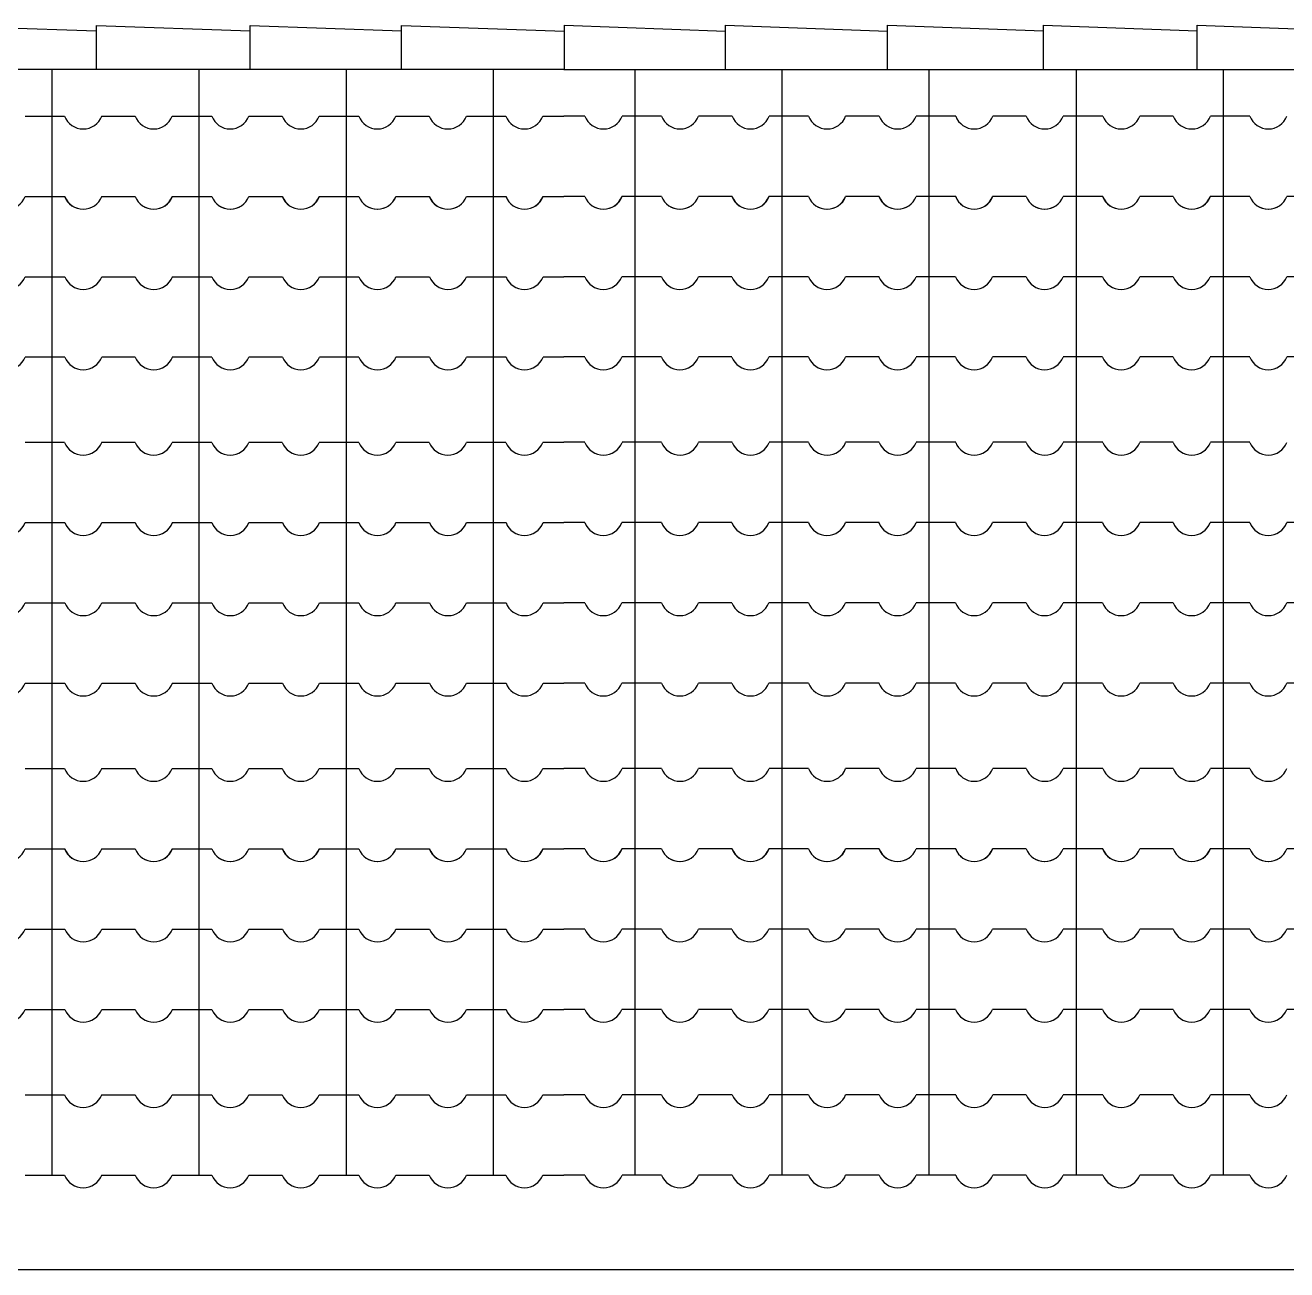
# Model space of a CAD drawing. Extents: x 374.2 to 444.1, y -26.3 to 30.2.
# Drawn here: x 409.245 to 411.132, y -20.991 to -19.131 of the extents above; entities that cross this region are included whole.
import ezdxf

# ---------------------------------------------------------------- set-up
doc = ezdxf.new("R2010")
doc.units = 0
doc.header["$LTSCALE"] = 20
doc.header["$MEASUREMENT"] = 0
for name, color, linetype in [('CORTE', 244, 'CONTINUOUS'), ('VISTAL', 30, 'CONTINUOUS'), ('VISTAP', 244, 'CONTINUOUS')]:
    doc.layers.add(name, color=color, linetype=linetype)

msp = doc.modelspace()

# ---------------------------------------------------------------- linework, layer by layer
at = {"layer": 'CORTE', "color": 1, "linetype": 'Continuous'}
for p, q in [((409.2849, -19.1971), (409.2849, -19.3869)), ((409.5049, -19.1971), (409.5049, -19.3869)), ((409.7249, -19.1971), (409.7249, -19.3869)), ((409.9449, -19.1971), (409.9449, -19.3869)), ((410.1568, -19.1971), (410.1568, -19.3869)), ((410.3768, -19.1971), (410.3768, -19.3869)), ((410.5968, -19.1971), (410.5968, -19.3869)), ((410.8168, -19.1971), (410.8168, -19.3869)), ((411.0368, -19.1971), (411.0368, -19.3869)), ((409.2449, -19.2669), (409.2847, -19.2669)), ((409.2847, -19.2669), (409.304, -19.2669)), ((409.3594, -19.2669), (409.4095, -19.2669)), ((409.4649, -19.2669), (409.5047, -19.2669)), ((409.5047, -19.2669), (409.524, -19.2669)), ((409.5794, -19.2669), (409.6295, -19.2669)), ((409.6849, -19.2669), (409.7247, -19.2669)), ((409.7247, -19.2669), (409.744, -19.2669)), ((409.7994, -19.2669), (409.8495, -19.2669)), ((409.9049, -19.2669), (409.9447, -19.2669)), ((409.9447, -19.2669), (409.964, -19.2669)), ((410.0194, -19.2669), (410.0509, -19.2669)), ((410.0823, -19.2669), (410.0509, -19.2669)), ((410.157, -19.2669), (410.1377, -19.2669)), ((410.1968, -19.2669), (410.157, -19.2669)), ((410.3023, -19.2669), (410.2522, -19.2669)), ((410.377, -19.2669), (410.3577, -19.2669)), ((410.4168, -19.2669), (410.377, -19.2669)), ((410.5223, -19.2669), (410.4722, -19.2669)), ((410.597, -19.2669), (410.5777, -19.2669)), ((410.6368, -19.2669), (410.597, -19.2669)), ((410.7423, -19.2669), (410.6922, -19.2669)), ((410.817, -19.2669), (410.7977, -19.2669)), ((410.8568, -19.2669), (410.817, -19.2669)), ((410.9623, -19.2669), (410.9122, -19.2669)), ((411.037, -19.2669), (411.0177, -19.2669)), ((411.037, -19.2669), (411.0177, -19.2669)), ((411.0768, -19.2669), (411.037, -19.2669)), ((411.0768, -19.2669), (411.037, -19.2669)), ((409.2449, -19.3869), (409.2847, -19.3869)), ((409.2451, -19.3869), (409.2849, -19.3869)), ((409.2847, -19.3869), (409.304, -19.3869)), ((409.2849, -19.3869), (409.2849, -19.8745)), ((409.2849, -19.3869), (409.3042, -19.3869)), ((409.3594, -19.3869), (409.4095, -19.3869)), ((409.3596, -19.3869), (409.4097, -19.3869)), ((409.4649, -19.3869), (409.5047, -19.3869)), ((409.4651, -19.3869), (409.5049, -19.3869)), ((409.5047, -19.3869), (409.524, -19.3869)), ((409.5049, -19.3869), (409.5049, -19.8745)), ((409.5049, -19.3869), (409.5242, -19.3869)), ((409.5794, -19.3869), (409.6295, -19.3869)), ((409.5796, -19.3869), (409.6297, -19.3869)), ((409.6849, -19.3869), (409.7247, -19.3869)), ((409.6851, -19.3869), (409.7249, -19.3869)), ((409.7247, -19.3869), (409.744, -19.3869)), ((409.7249, -19.3869), (409.7249, -19.8745)), ((409.7249, -19.3869), (409.7442, -19.3869)), ((409.7994, -19.3869), (409.8495, -19.3869)), ((409.7996, -19.3869), (409.8497, -19.3869)), ((409.9049, -19.3869), (409.9447, -19.3869)), ((409.9051, -19.3869), (409.9449, -19.3869)), ((409.9447, -19.3869), (409.964, -19.3869)), ((409.9449, -19.3869), (409.9449, -19.8745)), ((409.9449, -19.3869), (409.9642, -19.3869)), ((410.0194, -19.3869), (410.0509, -19.3869)), ((410.0196, -19.3869), (410.0509, -19.3869)), ((410.0822, -19.3869), (410.0509, -19.3869)), ((410.0823, -19.3869), (410.0509, -19.3869)), ((410.1568, -19.3869), (410.1375, -19.3869)), ((410.157, -19.3869), (410.1377, -19.3869)), ((410.1966, -19.3869), (410.1568, -19.3869)), ((410.1568, -19.3869), (410.1568, -19.8745)), ((410.1968, -19.3869), (410.157, -19.3869)), ((410.3022, -19.3869), (410.252, -19.3869)), ((410.3023, -19.3869), (410.2522, -19.3869)), ((410.3768, -19.3869), (410.3575, -19.3869)), ((410.377, -19.3869), (410.3577, -19.3869)), ((410.4166, -19.3869), (410.3768, -19.3869)), ((410.3768, -19.3869), (410.3768, -19.8745)), ((410.4168, -19.3869), (410.377, -19.3869)), ((410.5222, -19.3869), (410.472, -19.3869)), ((410.5223, -19.3869), (410.4722, -19.3869)), ((410.5968, -19.3869), (410.5775, -19.3869)), ((410.597, -19.3869), (410.5777, -19.3869)), ((410.6366, -19.3869), (410.5968, -19.3869)), ((410.5968, -19.3869), (410.5968, -19.8745)), ((410.6368, -19.3869), (410.597, -19.3869)), ((410.7422, -19.3869), (410.692, -19.3869)), ((410.7423, -19.3869), (410.6922, -19.3869)), ((410.8168, -19.3869), (410.7975, -19.3869)), ((410.817, -19.3869), (410.7977, -19.3869)), ((410.8566, -19.3869), (410.8168, -19.3869)), ((410.8168, -19.3869), (410.8168, -19.8745)), ((410.8568, -19.3869), (410.817, -19.3869)), ((410.9622, -19.3869), (410.912, -19.3869)), ((410.9623, -19.3869), (410.9122, -19.3869)), ((411.0368, -19.3869), (411.0175, -19.3869)), ((411.0368, -19.3869), (411.0175, -19.3869)), ((411.037, -19.3869), (411.0177, -19.3869)), ((411.037, -19.3869), (411.0177, -19.3869)), ((411.0766, -19.3869), (411.0368, -19.3869)), ((411.0766, -19.3869), (411.0368, -19.3869)), ((411.0368, -19.3869), (411.0368, -19.8745)), ((411.0368, -19.3869), (411.0368, -19.8745)), ((411.0768, -19.3869), (411.037, -19.3869)), ((411.0768, -19.3869), (411.037, -19.3869)), ((411.1822, -19.3869), (411.132, -19.3869)), ((409.2451, -19.5069), (409.2849, -19.5069)), ((409.2849, -19.5069), (409.3042, -19.5069)), ((409.3596, -19.5069), (409.4097, -19.5069)), ((409.4651, -19.5069), (409.5049, -19.5069)), ((409.5049, -19.5069), (409.5242, -19.5069)), ((409.5796, -19.5069), (409.6297, -19.5069)), ((409.6851, -19.5069), (409.7249, -19.5069)), ((409.7249, -19.5069), (409.7442, -19.5069)), ((409.7996, -19.5069), (409.8497, -19.5069)), ((409.9051, -19.5069), (409.9449, -19.5069)), ((409.9449, -19.5069), (409.9642, -19.5069)), ((410.0196, -19.5069), (410.0509, -19.5069)), ((410.0822, -19.5069), (410.0509, -19.5069)), ((410.1568, -19.5069), (410.1375, -19.5069)), ((410.1966, -19.5069), (410.1568, -19.5069)), ((410.3022, -19.5069), (410.252, -19.5069)), ((410.3768, -19.5069), (410.3575, -19.5069)), ((410.4166, -19.5069), (410.3768, -19.5069)), ((410.5222, -19.5069), (410.472, -19.5069)), ((410.5968, -19.5069), (410.5775, -19.5069)), ((410.6366, -19.5069), (410.5968, -19.5069)), ((410.7422, -19.5069), (410.692, -19.5069)), ((410.8168, -19.5069), (410.7975, -19.5069)), ((410.8566, -19.5069), (410.8168, -19.5069)), ((410.9622, -19.5069), (410.912, -19.5069)), ((411.0368, -19.5069), (411.0175, -19.5069)), ((411.0368, -19.5069), (411.0175, -19.5069)), ((411.0766, -19.5069), (411.0368, -19.5069)), ((411.0766, -19.5069), (411.0368, -19.5069)), ((411.1822, -19.5069), (411.132, -19.5069)), ((409.2451, -19.6269), (409.2849, -19.6269)), ((409.2849, -19.6269), (409.3042, -19.6269)), ((409.3596, -19.6269), (409.4097, -19.6269)), ((409.4651, -19.6269), (409.5049, -19.6269)), ((409.5049, -19.6269), (409.5242, -19.6269)), ((409.5049, -19.641), (409.5049, -20.3622)), ((409.5796, -19.6269), (409.6297, -19.6269)), ((409.6851, -19.6269), (409.7249, -19.6269)), ((409.7249, -19.6269), (409.7442, -19.6269)), ((409.7249, -19.6427), (409.7249, -20.3622)), ((409.7996, -19.6269), (409.8497, -19.6269)), ((409.9051, -19.6269), (409.9449, -19.6269)), ((409.9449, -19.6269), (409.9642, -19.6269)), ((410.0196, -19.6269), (410.0509, -19.6269)), ((410.0822, -19.6269), (410.0509, -19.6269)), ((410.1568, -19.6269), (410.1375, -19.6269)), ((410.1966, -19.6269), (410.1568, -19.6269)), ((410.3022, -19.6269), (410.252, -19.6269)), ((410.3768, -19.6269), (410.3575, -19.6269)), ((410.4166, -19.6269), (410.3768, -19.6269)), ((410.3768, -19.6427), (410.3768, -20.3622)), ((410.5222, -19.6269), (410.472, -19.6269)), ((410.5968, -19.6269), (410.5775, -19.6269)), ((410.6366, -19.6269), (410.5968, -19.6269)), ((410.5968, -19.641), (410.5968, -20.3622)), ((410.7422, -19.6269), (410.692, -19.6269)), ((410.8168, -19.6269), (410.7975, -19.6269)), ((410.8566, -19.6269), (410.8168, -19.6269)), ((410.9622, -19.6269), (410.912, -19.6269)), ((411.0368, -19.6269), (411.0175, -19.6269)), ((411.0368, -19.6269), (411.0175, -19.6269)), ((411.0766, -19.6269), (411.0368, -19.6269)), ((411.0766, -19.6269), (411.0368, -19.6269)), ((411.1822, -19.6269), (411.132, -19.6269)), ((409.2449, -19.7545), (409.2847, -19.7545)), ((409.2847, -19.7545), (409.304, -19.7545)), ((409.2849, -19.7491), (409.2849, -20.3622)), ((409.3594, -19.7545), (409.4095, -19.7545)), ((409.4649, -19.7545), (409.5047, -19.7545)), ((409.5047, -19.7545), (409.524, -19.7545)), ((409.5794, -19.7545), (409.6295, -19.7545)), ((409.6849, -19.7545), (409.7247, -19.7545)), ((409.7247, -19.7545), (409.744, -19.7545)), ((409.7994, -19.7545), (409.8495, -19.7545)), ((409.9049, -19.7545), (409.9447, -19.7545)), ((409.9447, -19.7545), (409.964, -19.7545)), ((409.9449, -19.7527), (409.9449, -20.3622)), ((410.0194, -19.7545), (410.0509, -19.7545)), ((410.0823, -19.7545), (410.0509, -19.7545)), ((410.157, -19.7545), (410.1377, -19.7545)), ((410.1568, -19.7527), (410.1568, -20.3622)), ((410.1968, -19.7545), (410.157, -19.7545)), ((410.3023, -19.7545), (410.2522, -19.7545)), ((410.377, -19.7545), (410.3577, -19.7545)), ((410.4168, -19.7545), (410.377, -19.7545)), ((410.5223, -19.7545), (410.4722, -19.7545)), ((410.597, -19.7545), (410.5777, -19.7545)), ((410.6368, -19.7545), (410.597, -19.7545)), ((410.7423, -19.7545), (410.6922, -19.7545)), ((410.817, -19.7545), (410.7977, -19.7545)), ((410.8168, -19.7491), (410.8168, -20.3622)), ((410.8568, -19.7545), (410.817, -19.7545)), ((410.9623, -19.7545), (410.9122, -19.7545)), ((411.037, -19.7545), (411.0177, -19.7545)), ((411.037, -19.7545), (411.0177, -19.7545)), ((411.0768, -19.7545), (411.037, -19.7545)), ((411.0768, -19.7545), (411.037, -19.7545)), ((411.0368, -19.8573), (411.0368, -20.3622)), ((409.2451, -19.8745), (409.2849, -19.8745)), ((409.2451, -19.8745), (409.2849, -19.8745)), ((409.2849, -19.8745), (409.3042, -19.8745)), ((409.2849, -19.8745), (409.3042, -19.8745)), ((409.3596, -19.8745), (409.4097, -19.8745)), ((409.3596, -19.8745), (409.4097, -19.8745)), ((409.4651, -19.8745), (409.5049, -19.8745)), ((409.4651, -19.8745), (409.5049, -19.8745)), ((409.5049, -19.8745), (409.5242, -19.8745)), ((409.5049, -19.8745), (409.5242, -19.8745)), ((409.5796, -19.8745), (409.6297, -19.8745)), ((409.5796, -19.8745), (409.6297, -19.8745)), ((409.6851, -19.8745), (409.7249, -19.8745)), ((409.6851, -19.8745), (409.7249, -19.8745)), ((409.7249, -19.8745), (409.7442, -19.8745)), ((409.7249, -19.8745), (409.7442, -19.8745)), ((409.7996, -19.8745), (409.8497, -19.8745)), ((409.7996, -19.8745), (409.8497, -19.8745)), ((409.9051, -19.8745), (409.9449, -19.8745)), ((409.9051, -19.8745), (409.9449, -19.8745)), ((409.9449, -19.8745), (409.9642, -19.8745)), ((409.9449, -19.8745), (409.9642, -19.8745)), ((410.0196, -19.8745), (410.0509, -19.8745)), ((410.0196, -19.8745), (410.0509, -19.8745)), ((410.0822, -19.8745), (410.0509, -19.8745)), ((410.0822, -19.8745), (410.0509, -19.8745)), ((410.1568, -19.8745), (410.1375, -19.8745)), ((410.1568, -19.8745), (410.1375, -19.8745)), ((410.1966, -19.8745), (410.1568, -19.8745)), ((410.1966, -19.8745), (410.1568, -19.8745)), ((410.3022, -19.8745), (410.252, -19.8745)), ((410.3022, -19.8745), (410.252, -19.8745)), ((410.3768, -19.8745), (410.3575, -19.8745)), ((410.3768, -19.8745), (410.3575, -19.8745)), ((410.4166, -19.8745), (410.3768, -19.8745)), ((410.4166, -19.8745), (410.3768, -19.8745)), ((410.5222, -19.8745), (410.472, -19.8745)), ((410.5222, -19.8745), (410.472, -19.8745)), ((410.5968, -19.8745), (410.5775, -19.8745)), ((410.5968, -19.8745), (410.5775, -19.8745)), ((410.6366, -19.8745), (410.5968, -19.8745)), ((410.6366, -19.8745), (410.5968, -19.8745)), ((410.7422, -19.8745), (410.692, -19.8745)), ((410.7422, -19.8745), (410.692, -19.8745)), ((410.8168, -19.8745), (410.7975, -19.8745)), ((410.8168, -19.8745), (410.7975, -19.8745)), ((410.8566, -19.8745), (410.8168, -19.8745)), ((410.8566, -19.8745), (410.8168, -19.8745)), ((410.9622, -19.8745), (410.912, -19.8745)), ((410.9622, -19.8745), (410.912, -19.8745)), ((411.0368, -19.8745), (411.0175, -19.8745)), ((411.0368, -19.8745), (411.0175, -19.8745)), ((411.0368, -19.8745), (411.0175, -19.8745)), ((411.0368, -19.8745), (411.0175, -19.8745)), ((411.0766, -19.8745), (411.0368, -19.8745)), ((411.0766, -19.8745), (411.0368, -19.8745)), ((411.0766, -19.8745), (411.0368, -19.8745)), ((411.0766, -19.8745), (411.0368, -19.8745)), ((411.1822, -19.8745), (411.132, -19.8745)), ((411.1822, -19.8745), (411.132, -19.8745)), ((409.2451, -19.9945), (409.2849, -19.9945)), ((409.2849, -19.9945), (409.3042, -19.9945)), ((409.3596, -19.9945), (409.4097, -19.9945)), ((409.4651, -19.9945), (409.5049, -19.9945)), ((409.5049, -19.9945), (409.5242, -19.9945)), ((409.5796, -19.9945), (409.6297, -19.9945)), ((409.6851, -19.9945), (409.7249, -19.9945)), ((409.7249, -19.9945), (409.7442, -19.9945)), ((409.7996, -19.9945), (409.8497, -19.9945)), ((409.9051, -19.9945), (409.9449, -19.9945)), ((409.9449, -19.9945), (409.9642, -19.9945)), ((410.0196, -19.9945), (410.0509, -19.9945)), ((410.0822, -19.9945), (410.0509, -19.9945)), ((410.1568, -19.9945), (410.1375, -19.9945)), ((410.1966, -19.9945), (410.1568, -19.9945)), ((410.3022, -19.9945), (410.252, -19.9945)), ((410.3768, -19.9945), (410.3575, -19.9945)), ((410.4166, -19.9945), (410.3768, -19.9945)), ((410.5222, -19.9945), (410.472, -19.9945)), ((410.5968, -19.9945), (410.5775, -19.9945)), ((410.6366, -19.9945), (410.5968, -19.9945)), ((410.7422, -19.9945), (410.692, -19.9945)), ((410.8168, -19.9945), (410.7975, -19.9945)), ((410.8566, -19.9945), (410.8168, -19.9945)), ((410.9622, -19.9945), (410.912, -19.9945)), ((411.0368, -19.9945), (411.0175, -19.9945)), ((411.0368, -19.9945), (411.0175, -19.9945)), ((411.0766, -19.9945), (411.0368, -19.9945)), ((411.0766, -19.9945), (411.0368, -19.9945)), ((411.1822, -19.9945), (411.132, -19.9945)), ((409.2451, -20.1145), (409.2849, -20.1145)), ((409.2849, -20.1145), (409.3042, -20.1145)), ((409.3596, -20.1145), (409.4097, -20.1145)), ((409.4651, -20.1145), (409.5049, -20.1145)), ((409.5049, -20.1145), (409.5242, -20.1145)), ((409.5796, -20.1145), (409.6297, -20.1145)), ((409.6851, -20.1145), (409.7249, -20.1145)), ((409.7249, -20.1145), (409.7442, -20.1145)), ((409.7996, -20.1145), (409.8497, -20.1145)), ((409.9051, -20.1145), (409.9449, -20.1145)), ((409.9449, -20.1145), (409.9642, -20.1145)), ((410.0196, -20.1145), (410.0509, -20.1145)), ((410.0822, -20.1145), (410.0509, -20.1145)), ((410.1568, -20.1145), (410.1375, -20.1145)), ((410.1966, -20.1145), (410.1568, -20.1145)), ((410.3022, -20.1145), (410.252, -20.1145)), ((410.3768, -20.1145), (410.3575, -20.1145)), ((410.4166, -20.1145), (410.3768, -20.1145)), ((410.5222, -20.1145), (410.472, -20.1145)), ((410.5968, -20.1145), (410.5775, -20.1145)), ((410.6366, -20.1145), (410.5968, -20.1145)), ((410.7422, -20.1145), (410.692, -20.1145)), ((410.8168, -20.1145), (410.7975, -20.1145)), ((410.8566, -20.1145), (410.8168, -20.1145)), ((410.9622, -20.1145), (410.912, -20.1145)), ((411.0368, -20.1145), (411.0175, -20.1145)), ((411.0368, -20.1145), (411.0175, -20.1145)), ((411.0766, -20.1145), (411.0368, -20.1145)), ((411.0766, -20.1145), (411.0368, -20.1145)), ((411.1822, -20.1145), (411.132, -20.1145)), ((409.2449, -20.2422), (409.2847, -20.2422)), ((409.2847, -20.2422), (409.304, -20.2422)), ((409.3594, -20.2422), (409.4095, -20.2422)), ((409.4649, -20.2422), (409.5047, -20.2422)), ((409.5047, -20.2422), (409.524, -20.2422)), ((409.5794, -20.2422), (409.6295, -20.2422)), ((409.6849, -20.2422), (409.7247, -20.2422)), ((409.7247, -20.2422), (409.744, -20.2422)), ((409.7994, -20.2422), (409.8495, -20.2422)), ((409.9049, -20.2422), (409.9447, -20.2422)), ((409.9447, -20.2422), (409.964, -20.2422)), ((410.0194, -20.2422), (410.0509, -20.2422)), ((410.0823, -20.2422), (410.0509, -20.2422)), ((410.157, -20.2422), (410.1377, -20.2422)), ((410.1968, -20.2422), (410.157, -20.2422)), ((410.3023, -20.2422), (410.2522, -20.2422)), ((410.377, -20.2422), (410.3577, -20.2422)), ((410.4168, -20.2422), (410.377, -20.2422)), ((410.5223, -20.2422), (410.4722, -20.2422)), ((410.597, -20.2422), (410.5777, -20.2422)), ((410.6368, -20.2422), (410.597, -20.2422)), ((410.7423, -20.2422), (410.6922, -20.2422)), ((410.817, -20.2422), (410.7977, -20.2422)), ((410.8568, -20.2422), (410.817, -20.2422)), ((410.9623, -20.2422), (410.9122, -20.2422)), ((411.037, -20.2422), (411.0177, -20.2422)), ((411.037, -20.2422), (411.0177, -20.2422)), ((411.0768, -20.2422), (411.037, -20.2422)), ((411.0768, -20.2422), (411.037, -20.2422)), ((409.2449, -20.3622), (409.2847, -20.3622)), ((409.2451, -20.3622), (409.2849, -20.3622)), ((409.2847, -20.3622), (409.304, -20.3622)), ((409.2849, -20.3622), (409.3042, -20.3622)), ((409.2849, -20.3622), (409.2849, -20.8498)), ((409.3594, -20.3622), (409.4095, -20.3622)), ((409.3596, -20.3622), (409.4097, -20.3622)), ((409.4649, -20.3622), (409.5047, -20.3622)), ((409.4651, -20.3622), (409.5049, -20.3622)), ((409.5047, -20.3622), (409.524, -20.3622)), ((409.5049, -20.3622), (409.5242, -20.3622)), ((409.5049, -20.3622), (409.5049, -20.8498)), ((409.5794, -20.3622), (409.6295, -20.3622)), ((409.5796, -20.3622), (409.6297, -20.3622)), ((409.6849, -20.3622), (409.7247, -20.3622)), ((409.6851, -20.3622), (409.7249, -20.3622)), ((409.7247, -20.3622), (409.744, -20.3622)), ((409.7249, -20.3622), (409.7442, -20.3622)), ((409.7249, -20.3622), (409.7249, -20.8498)), ((409.7994, -20.3622), (409.8495, -20.3622)), ((409.7996, -20.3622), (409.8497, -20.3622)), ((409.9049, -20.3622), (409.9447, -20.3622)), ((409.9051, -20.3622), (409.9449, -20.3622)), ((409.9447, -20.3622), (409.964, -20.3622)), ((409.9449, -20.3622), (409.9642, -20.3622)), ((409.9449, -20.3622), (409.9449, -20.8498)), ((410.0194, -20.3622), (410.0509, -20.3622)), ((410.0196, -20.3622), (410.0509, -20.3622)), ((410.0823, -20.3622), (410.0509, -20.3622)), ((410.0822, -20.3622), (410.0509, -20.3622)), ((410.1568, -20.3622), (410.1375, -20.3622)), ((410.157, -20.3622), (410.1377, -20.3622)), ((410.1966, -20.3622), (410.1568, -20.3622)), ((410.1568, -20.3622), (410.1568, -20.8498)), ((410.1968, -20.3622), (410.157, -20.3622)), ((410.3022, -20.3622), (410.252, -20.3622)), ((410.3023, -20.3622), (410.2522, -20.3622)), ((410.3768, -20.3622), (410.3575, -20.3622)), ((410.377, -20.3622), (410.3577, -20.3622)), ((410.3768, -20.3622), (410.3768, -20.8498)), ((410.4166, -20.3622), (410.3768, -20.3622)), ((410.4168, -20.3622), (410.377, -20.3622)), ((410.5222, -20.3622), (410.472, -20.3622)), ((410.5223, -20.3622), (410.4722, -20.3622)), ((410.5968, -20.3622), (410.5775, -20.3622)), ((410.597, -20.3622), (410.5777, -20.3622)), ((410.5968, -20.3622), (410.5968, -20.8498)), ((410.6366, -20.3622), (410.5968, -20.3622)), ((410.6368, -20.3622), (410.597, -20.3622)), ((410.7422, -20.3622), (410.692, -20.3622)), ((410.7423, -20.3622), (410.6922, -20.3622)), ((410.8168, -20.3622), (410.7975, -20.3622)), ((410.817, -20.3622), (410.7977, -20.3622)), ((410.8168, -20.3622), (410.8168, -20.8498)), ((410.8566, -20.3622), (410.8168, -20.3622)), ((410.8568, -20.3622), (410.817, -20.3622)), ((410.9622, -20.3622), (410.912, -20.3622)), ((410.9623, -20.3622), (410.9122, -20.3622)), ((411.0368, -20.3622), (411.0175, -20.3622)), ((411.0368, -20.3622), (411.0175, -20.3622)), ((411.037, -20.3622), (411.0177, -20.3622)), ((411.037, -20.3622), (411.0177, -20.3622)), ((411.0766, -20.3622), (411.0368, -20.3622)), ((411.0368, -20.3622), (411.0368, -20.8498)), ((411.0368, -20.3622), (411.0368, -20.8498)), ((411.0766, -20.3622), (411.0368, -20.3622)), ((411.0768, -20.3622), (411.037, -20.3622)), ((411.0768, -20.3622), (411.037, -20.3622)), ((411.1822, -20.3622), (411.132, -20.3622)), ((409.2451, -20.4822), (409.2849, -20.4822)), ((409.2849, -20.4822), (409.3042, -20.4822)), ((409.3596, -20.4822), (409.4097, -20.4822)), ((409.4651, -20.4822), (409.5049, -20.4822)), ((409.5049, -20.4822), (409.5242, -20.4822)), ((409.5796, -20.4822), (409.6297, -20.4822)), ((409.6851, -20.4822), (409.7249, -20.4822)), ((409.7249, -20.4822), (409.7442, -20.4822)), ((409.7996, -20.4822), (409.8497, -20.4822)), ((409.9051, -20.4822), (409.9449, -20.4822)), ((409.9449, -20.4822), (409.9642, -20.4822)), ((410.0196, -20.4822), (410.0509, -20.4822)), ((410.0822, -20.4822), (410.0509, -20.4822)), ((410.1568, -20.4822), (410.1375, -20.4822)), ((410.1966, -20.4822), (410.1568, -20.4822)), ((410.3022, -20.4822), (410.252, -20.4822)), ((410.3768, -20.4822), (410.3575, -20.4822)), ((410.4166, -20.4822), (410.3768, -20.4822)), ((410.5222, -20.4822), (410.472, -20.4822)), ((410.5968, -20.4822), (410.5775, -20.4822)), ((410.6366, -20.4822), (410.5968, -20.4822)), ((410.7422, -20.4822), (410.692, -20.4822)), ((410.8168, -20.4822), (410.7975, -20.4822)), ((410.8566, -20.4822), (410.8168, -20.4822)), ((410.9622, -20.4822), (410.912, -20.4822)), ((411.0368, -20.4822), (411.0175, -20.4822)), ((411.0368, -20.4822), (411.0175, -20.4822)), ((411.0766, -20.4822), (411.0368, -20.4822)), ((411.0766, -20.4822), (411.0368, -20.4822)), ((411.1822, -20.4822), (411.132, -20.4822)), ((409.2451, -20.6022), (409.2849, -20.6022)), ((409.2849, -20.6022), (409.3042, -20.6022)), ((409.3596, -20.6022), (409.4097, -20.6022)), ((409.4651, -20.6022), (409.5049, -20.6022)), ((409.5049, -20.6022), (409.5242, -20.6022)), ((409.5796, -20.6022), (409.6297, -20.6022)), ((409.6851, -20.6022), (409.7249, -20.6022)), ((409.7249, -20.6022), (409.7442, -20.6022)), ((409.7996, -20.6022), (409.8497, -20.6022)), ((409.9051, -20.6022), (409.9449, -20.6022)), ((409.9449, -20.6022), (409.9642, -20.6022)), ((410.0196, -20.6022), (410.0509, -20.6022)), ((410.0822, -20.6022), (410.0509, -20.6022)), ((410.1568, -20.6022), (410.1375, -20.6022)), ((410.1966, -20.6022), (410.1568, -20.6022)), ((410.3022, -20.6022), (410.252, -20.6022)), ((410.3768, -20.6022), (410.3575, -20.6022)), ((410.4166, -20.6022), (410.3768, -20.6022)), ((410.5222, -20.6022), (410.472, -20.6022)), ((410.5968, -20.6022), (410.5775, -20.6022)), ((410.6366, -20.6022), (410.5968, -20.6022)), ((410.7422, -20.6022), (410.692, -20.6022)), ((410.8168, -20.6022), (410.7975, -20.6022)), ((410.8566, -20.6022), (410.8168, -20.6022)), ((410.9622, -20.6022), (410.912, -20.6022)), ((411.0368, -20.6022), (411.0175, -20.6022)), ((411.0368, -20.6022), (411.0175, -20.6022)), ((411.0766, -20.6022), (411.0368, -20.6022)), ((411.0766, -20.6022), (411.0368, -20.6022)), ((411.1822, -20.6022), (411.132, -20.6022)), ((409.2449, -20.7298), (409.2847, -20.7298)), ((409.2847, -20.7298), (409.304, -20.7298)), ((409.3594, -20.7298), (409.4095, -20.7298)), ((409.4649, -20.7298), (409.5047, -20.7298)), ((409.5047, -20.7298), (409.524, -20.7298)), ((409.5794, -20.7298), (409.6295, -20.7298)), ((409.6849, -20.7298), (409.7247, -20.7298)), ((409.7247, -20.7298), (409.744, -20.7298)), ((409.7994, -20.7298), (409.8495, -20.7298)), ((409.9049, -20.7298), (409.9447, -20.7298)), ((409.9447, -20.7298), (409.964, -20.7298)), ((410.0194, -20.7298), (410.0509, -20.7298)), ((410.0823, -20.7298), (410.0509, -20.7298)), ((410.157, -20.7298), (410.1377, -20.7298)), ((410.1968, -20.7298), (410.157, -20.7298)), ((410.3023, -20.7298), (410.2522, -20.7298)), ((410.377, -20.7298), (410.3577, -20.7298)), ((410.4168, -20.7298), (410.377, -20.7298)), ((410.5223, -20.7298), (410.4722, -20.7298)), ((410.597, -20.7298), (410.5777, -20.7298)), ((410.6368, -20.7298), (410.597, -20.7298)), ((410.7423, -20.7298), (410.6922, -20.7298)), ((410.817, -20.7298), (410.7977, -20.7298)), ((410.8568, -20.7298), (410.817, -20.7298)), ((410.9623, -20.7298), (410.9122, -20.7298)), ((411.037, -20.7298), (411.0177, -20.7298)), ((411.037, -20.7298), (411.0177, -20.7298)), ((411.0768, -20.7298), (411.037, -20.7298)), ((411.0768, -20.7298), (411.037, -20.7298)), ((409.2449, -20.8498), (409.2847, -20.8498)), ((409.2847, -20.8498), (409.304, -20.8498)), ((409.3594, -20.8498), (409.4095, -20.8498)), ((409.4649, -20.8498), (409.5047, -20.8498)), ((409.5047, -20.8498), (409.524, -20.8498)), ((409.5794, -20.8498), (409.6295, -20.8498)), ((409.6849, -20.8498), (409.7247, -20.8498)), ((409.7247, -20.8498), (409.744, -20.8498)), ((409.7994, -20.8498), (409.8495, -20.8498)), ((409.9049, -20.8498), (409.9447, -20.8498)), ((409.9447, -20.8498), (409.964, -20.8498)), ((410.0194, -20.8498), (410.0509, -20.8498)), ((410.0823, -20.8498), (410.0509, -20.8498)), ((410.157, -20.8498), (410.1377, -20.8498)), ((410.1968, -20.8498), (410.157, -20.8498)), ((410.3023, -20.8498), (410.2522, -20.8498)), ((410.377, -20.8498), (410.3577, -20.8498)), ((410.4168, -20.8498), (410.377, -20.8498)), ((410.5223, -20.8498), (410.4722, -20.8498)), ((410.597, -20.8498), (410.5777, -20.8498)), ((410.6368, -20.8498), (410.597, -20.8498)), ((410.7423, -20.8498), (410.6922, -20.8498)), ((410.817, -20.8498), (410.7977, -20.8498)), ((410.8568, -20.8498), (410.817, -20.8498)), ((410.9623, -20.8498), (410.9122, -20.8498)), ((411.037, -20.8498), (411.0177, -20.8498)), ((411.037, -20.8498), (411.0177, -20.8498)), ((411.0768, -20.8498), (411.037, -20.8498)), ((411.0768, -20.8498), (411.037, -20.8498))]:
    msp.add_line(p, q, dxfattribs=at)
for centre in [(409.3317, -19.2563), (409.4372, -19.2563), (409.5517, -19.2563), (409.6572, -19.2563), (409.7717, -19.2563), (409.8772, -19.2563), (409.9917, -19.2563), (410.11, -19.2563), (410.2245, -19.2563), (410.33, -19.2563), (410.4445, -19.2563), (410.55, -19.2563), (410.6645, -19.2563), (410.77, -19.2563), (410.8845, -19.2563), (410.99, -19.2563), (410.99, -19.2563), (411.1045, -19.2563), (409.2174, -19.3763), (409.3317, -19.3763), (409.3319, -19.3763), (409.4372, -19.3763), (409.4374, -19.3763), (409.5517, -19.3763), (409.5519, -19.3763), (409.6572, -19.3763), (409.6574, -19.3763), (409.7717, -19.3763), (409.7719, -19.3763), (409.8772, -19.3763), (409.8774, -19.3763), (409.9917, -19.3763), (409.9919, -19.3763), (410.1098, -19.3763), (410.11, -19.3763), (410.2243, -19.3763), (410.2245, -19.3763), (410.3298, -19.3763), (410.33, -19.3763), (410.4443, -19.3763), (410.4445, -19.3763), (410.5498, -19.3763), (410.55, -19.3763), (410.6643, -19.3763), (410.6645, -19.3763), (410.7698, -19.3763), (410.77, -19.3763), (410.8843, -19.3763), (410.8845, -19.3763), (410.9898, -19.3763), (410.9898, -19.3763), (410.99, -19.3763), (410.99, -19.3763), (411.1043, -19.3763), (411.1045, -19.3763), (409.2174, -19.4963), (409.3319, -19.4963), (409.4374, -19.4963), (409.5519, -19.4963), (409.6574, -19.4963), (409.7719, -19.4963), (409.8774, -19.4963), (409.9919, -19.4963), (410.1098, -19.4963), (410.2243, -19.4963), (410.3298, -19.4963), (410.4443, -19.4963), (410.5498, -19.4963), (410.6643, -19.4963), (410.7698, -19.4963), (410.8843, -19.4963), (410.9898, -19.4963), (410.9898, -19.4963), (411.1043, -19.4963), (409.2174, -19.6163), (409.3319, -19.6163), (409.4374, -19.6163), (409.5519, -19.6163), (409.6574, -19.6163), (409.7719, -19.6163), (409.8774, -19.6163), (409.9919, -19.6163), (410.1098, -19.6163), (410.2243, -19.6163), (410.3298, -19.6163), (410.4443, -19.6163), (410.5498, -19.6163), (410.6643, -19.6163), (410.7698, -19.6163), (410.8843, -19.6163), (410.9898, -19.6163), (410.9898, -19.6163), (411.1043, -19.6163), (409.3317, -19.7439), (409.4372, -19.7439), (409.5517, -19.7439), (409.6572, -19.7439), (409.7717, -19.7439), (409.8772, -19.7439), (409.9917, -19.7439), (410.11, -19.7439), (410.2245, -19.7439), (410.33, -19.7439), (410.4445, -19.7439), (410.55, -19.7439), (410.6645, -19.7439), (410.77, -19.7439), (410.8845, -19.7439), (410.99, -19.7439), (410.99, -19.7439), (411.1045, -19.7439), (409.2174, -19.8639), (409.2174, -19.8639), (409.3319, -19.8639), (409.3319, -19.8639), (409.4374, -19.8639), (409.4374, -19.8639), (409.5519, -19.8639), (409.5519, -19.8639), (409.6574, -19.8639), (409.6574, -19.8639), (409.7719, -19.8639), (409.7719, -19.8639), (409.8774, -19.8639), (409.8774, -19.8639), (409.9919, -19.8639), (409.9919, -19.8639), (410.1098, -19.8639), (410.1098, -19.8639), (410.2243, -19.8639), (410.2243, -19.8639), (410.3298, -19.8639), (410.3298, -19.8639), (410.4443, -19.8639), (410.4443, -19.8639), (410.5498, -19.8639), (410.5498, -19.8639), (410.6643, -19.8639), (410.6643, -19.8639), (410.7698, -19.8639), (410.7698, -19.8639), (410.8843, -19.8639), (410.8843, -19.8639), (410.9898, -19.8639), (410.9898, -19.8639), (410.9898, -19.8639), (410.9898, -19.8639), (411.1043, -19.8639), (411.1043, -19.8639), (409.2174, -19.9839), (409.3319, -19.9839), (409.4374, -19.9839), (409.5519, -19.9839), (409.6574, -19.9839), (409.7719, -19.9839), (409.8774, -19.9839), (409.9919, -19.9839), (410.1098, -19.9839), (410.2243, -19.9839), (410.3298, -19.9839), (410.4443, -19.9839), (410.5498, -19.9839), (410.6643, -19.9839), (410.7698, -19.9839), (410.8843, -19.9839), (410.9898, -19.9839), (410.9898, -19.9839), (411.1043, -19.9839), (409.2174, -20.1039), (409.3319, -20.1039), (409.4374, -20.1039), (409.5519, -20.1039), (409.6574, -20.1039), (409.7719, -20.1039), (409.8774, -20.1039), (409.9919, -20.1039), (410.1098, -20.1039), (410.2243, -20.1039), (410.3298, -20.1039), (410.4443, -20.1039), (410.5498, -20.1039), (410.6643, -20.1039), (410.7698, -20.1039), (410.8843, -20.1039), (410.9898, -20.1039), (410.9898, -20.1039), (411.1043, -20.1039), (409.3317, -20.2315), (409.4372, -20.2315), (409.5517, -20.2315), (409.6572, -20.2315), (409.7717, -20.2315), (409.8772, -20.2315), (409.9917, -20.2315), (410.11, -20.2315), (410.2245, -20.2315), (410.33, -20.2315), (410.4445, -20.2315), (410.55, -20.2315), (410.6645, -20.2315), (410.77, -20.2315), (410.8845, -20.2315), (410.99, -20.2315), (410.99, -20.2315), (411.1045, -20.2315), (409.2174, -20.3515), (409.3317, -20.3515), (409.3319, -20.3515), (409.4372, -20.3515), (409.4374, -20.3515), (409.5517, -20.3515), (409.5519, -20.3515), (409.6572, -20.3515), (409.6574, -20.3515), (409.7717, -20.3515), (409.7719, -20.3515), (409.8772, -20.3515), (409.8774, -20.3515), (409.9917, -20.3515), (409.9919, -20.3515), (410.1098, -20.3515), (410.11, -20.3515), (410.2243, -20.3515), (410.2245, -20.3515), (410.3298, -20.3515), (410.33, -20.3515), (410.4443, -20.3515), (410.4445, -20.3515), (410.5498, -20.3515), (410.55, -20.3515), (410.6643, -20.3515), (410.6645, -20.3515), (410.7698, -20.3515), (410.77, -20.3515), (410.8843, -20.3515), (410.8845, -20.3515), (410.9898, -20.3515), (410.9898, -20.3515), (410.99, -20.3515), (410.99, -20.3515), (411.1043, -20.3515), (411.1045, -20.3515), (409.2174, -20.4715), (409.3319, -20.4715), (409.4374, -20.4715), (409.5519, -20.4715), (409.6574, -20.4715), (409.7719, -20.4715), (409.8774, -20.4715), (409.9919, -20.4715), (410.1098, -20.4715), (410.2243, -20.4715), (410.3298, -20.4715), (410.4443, -20.4715), (410.5498, -20.4715), (410.6643, -20.4715), (410.7698, -20.4715), (410.8843, -20.4715), (410.9898, -20.4715), (410.9898, -20.4715), (411.1043, -20.4715), (409.2174, -20.5915), (409.3319, -20.5915), (409.4374, -20.5915), (409.5519, -20.5915), (409.6574, -20.5915), (409.7719, -20.5915), (409.8774, -20.5915), (409.9919, -20.5915), (410.1098, -20.5915), (410.2243, -20.5915), (410.3298, -20.5915), (410.4443, -20.5915), (410.5498, -20.5915), (410.6643, -20.5915), (410.7698, -20.5915), (410.8843, -20.5915), (410.9898, -20.5915), (410.9898, -20.5915), (411.1043, -20.5915), (409.3317, -20.7191), (409.4372, -20.7191), (409.5517, -20.7191), (409.6572, -20.7191), (409.7717, -20.7191), (409.8772, -20.7191), (409.9917, -20.7191), (410.11, -20.7191), (410.2245, -20.7191), (410.33, -20.7191), (410.4445, -20.7191), (410.55, -20.7191), (410.6645, -20.7191), (410.77, -20.7191), (410.8845, -20.7191), (410.99, -20.7191), (410.99, -20.7191), (411.1045, -20.7191), (409.3317, -20.8391), (409.4372, -20.8391), (409.5517, -20.8391), (409.6572, -20.8391), (409.7717, -20.8391), (409.8772, -20.8391), (409.9917, -20.8391), (410.11, -20.8391), (410.2245, -20.8391), (410.33, -20.8391), (410.4445, -20.8391), (410.55, -20.8391), (410.6645, -20.8391), (410.77, -20.8391), (410.8845, -20.8391), (410.99, -20.8391), (410.99, -20.8391), (411.1045, -20.8391)]:
    msp.add_arc(centre, 0.0297, 201.0517, 338.9483, dxfattribs=at)
at = {"layer": 'VISTAL', "color": 1, "linetype": 'Continuous'}
msp.add_line((413.4776, -20.9914), (406.2767, -20.9914), dxfattribs=at)
at = {"layer": 'VISTAP', "color": 1, "linetype": 'Continuous'}
for p, q in [((409.1216, -19.1312), (409.3516, -19.1395)), ((409.3516, -19.1312), (409.5816, -19.1395)), ((409.3516, -19.1971), (409.3516, -19.1312)), ((409.5816, -19.1312), (409.808, -19.1393)), ((409.5816, -19.1971), (409.5816, -19.1312)), ((409.808, -19.1312), (410.0518, -19.14)), ((409.808, -19.1971), (409.808, -19.1312)), ((410.0518, -19.131), (410.2925, -19.1397)), ((410.0518, -19.1969), (410.0518, -19.131)), ((410.2925, -19.131), (410.5349, -19.1397)), ((410.2925, -19.1969), (410.2925, -19.131)), ((410.5349, -19.131), (410.7679, -19.1394)), ((410.5349, -19.1969), (410.5349, -19.131)), ((410.7679, -19.1969), (410.7679, -19.131)), ((410.7679, -19.131), (410.9979, -19.1393)), ((410.9979, -19.1969), (410.9979, -19.131)), ((410.9979, -19.131), (411.2243, -19.1392)), ((409.6217, -19.1971), (404.9259, -19.1971)), ((409.8517, -19.1971), (409.5816, -19.1971)), ((410.0509, -19.1971), (409.808, -19.1971)), ((410.0509, -19.1971), (410.2937, -19.1971)), ((410.2501, -19.1971), (410.5201, -19.1971)), ((410.4801, -19.1971), (413.5266, -19.1971))]:
    msp.add_line(p, q, dxfattribs=at)

doc.saveas('drawing.dxf')
